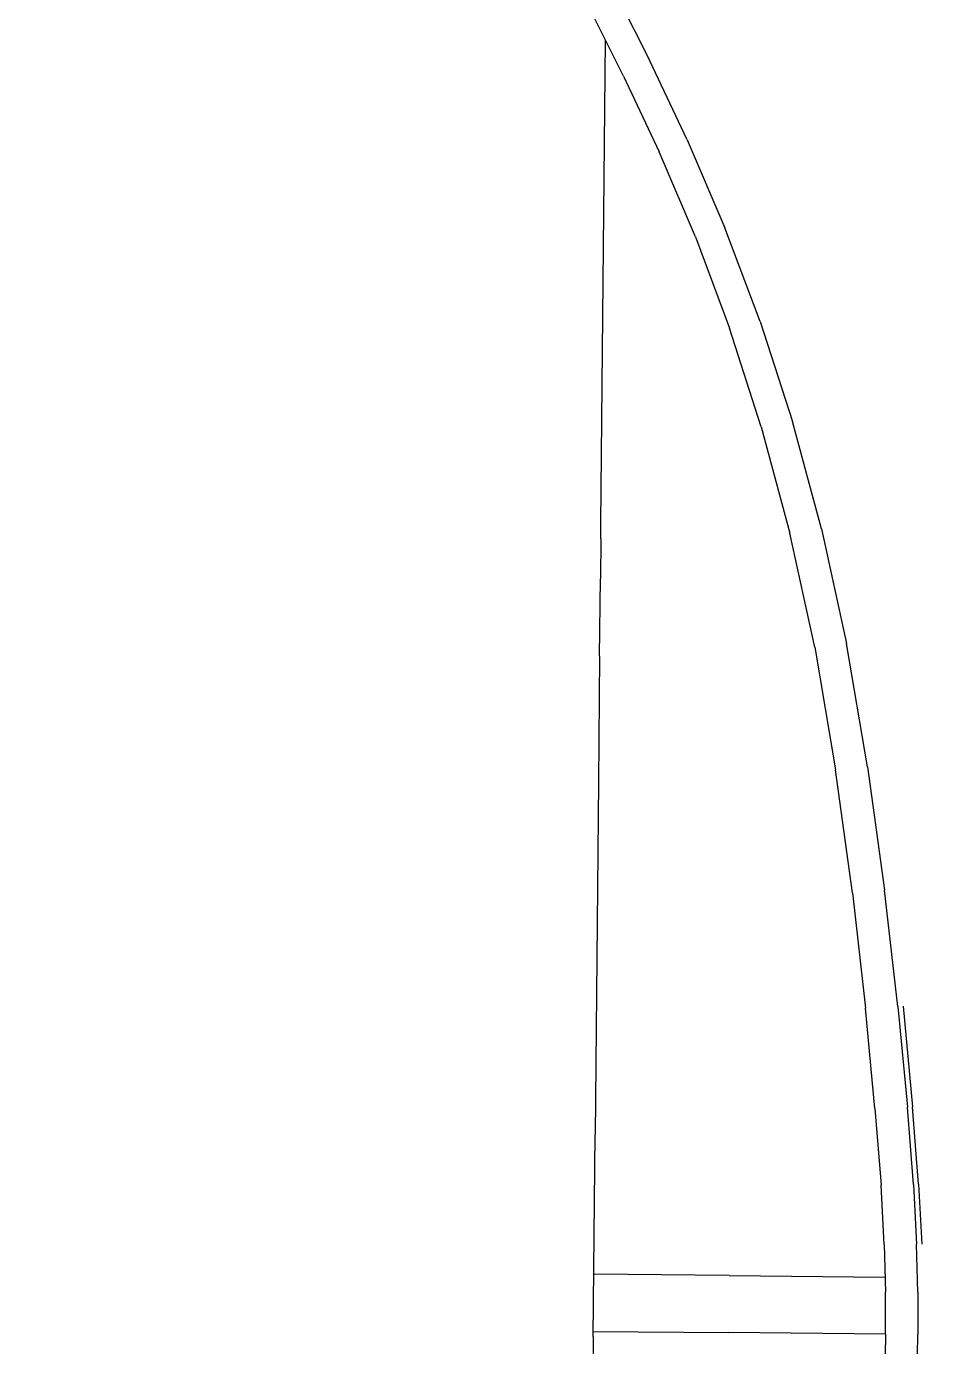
# Model space of a CAD drawing. Extents: x 526875 to 527530, y 3493038 to 3493574.
# Drawn here: x 527109.285 to 527110.395, y 3493324.211 to 3493325.817 of the extents above; entities that cross this region are included whole.
import ezdxf

# ---------------------------------------------------------------- set-up
doc = ezdxf.new("R2010")
doc.units = 0
doc.header["$LTSCALE"] = 2
doc.layers.get('0').update_dxf_attribs({"linetype": 'CONTINUOUS'})
doc.layers.add('L-WATER水景', color=5, linetype='CONTINUOUS')

# ---------------------------------------------------------------- blocks, each defined once
blk = doc.blocks.new('$matou$00000056')
at = {"color": 0, "linetype": 'Continuous'}
for p, q in [((-2533.5, -9.9, 0), (-2533.5, 109.8, 0)), ((-2796.3, 27.7, 0), (-2796.5, -15.1, 0)), ((-2770.3, -15.1, 0), (-2770, 27.3, 0)), ((-2533.5, -9.9, 0), (-2533.5, -214.8, 0)), ((-2796.3, -57.9, 0), (-2796.5, -15.1, 0)), ((-2770.3, -15.1, 0), (-2770, -57.5, 0)), ((-2770.3, -15.1, 0), (-2643.2, -15.1, 0)), ((-2533.5, -15.1, 0), (-2643.2, -15.1, 0)), ((-2796.3, -57.9, 0), (-2794.9, -106.5, 0)), ((-2768.7, -105.8, 0), (-2770, -57.5, 0)), ((-2643.1, -73, 0), (-2769.6, -73, 0)), ((-2643.1, -73, 0), (-2533.5, -73, 0)), ((-2796, -167.3, 0), (-2799.1, -106.7, 0)), ((-2791.8, -167.1, 0), (-2794.9, -106.5, 0)), ((-2768.7, -105.8, 0), (-2765.6, -165.9, 0)), ((-2796, -167.3, 0), (-2790.5, -245.6, 0)), ((-2791.8, -167.1, 0), (-2786.3, -245.4, 0)), ((-2760.1, -243.7, 0), (-2765.6, -165.9, 0)), ((-2533.5, -571.6, 0), (-2533.5, -214.8, 0)), ((-2782, -347.7, 0), (-2790.5, -245.6, 0)), ((-2777.8, -347.3, 0), (-2786.3, -245.4, 0)), ((-2760.1, -243.7, 0), (-2751.7, -345.2, 0)), ((-2777.8, -347.3, 0), (-2766.2, -464.9, 0)), ((-2740.2, -462.1, 0), (-2751.7, -345.2, 0)), ((-2751.5, -590, 0), (-2766.2, -464.9, 0)), ((-2740.2, -462.1, 0), (-2725.6, -586.7, 0)), ((-2533.5, -699.5, 0), (-2533.5, -571.6, 0)), ((-2707.7, -710.6, 0), (-2725.6, -586.7, 0)), ((-2751.5, -590, 0), (-2733.5, -714.7, 0)), ((-2533.5, -699.5, 0), (-2533.5, -777.7, 0)), ((-2712.2, -830.8, 0), (-2733.5, -714.7, 0)), ((-2707.7, -710.6, 0), (-2686.6, -826.1, 0)), ((-2533.5, -818.4, 0), (-2533.5, -777.7, 0)), ((-2533.5, -818.4, 0), (-2533.5, -833.9, 0)), ((-2712.2, -830.8, 0), (-2687.9, -939.1, 0)), ((-2662.7, -933.4, 0), (-2686.6, -826.1, 0)), ((-2533.5, -833.9, 0), (-2533.5, -1323.9, 0)), ((-2661, -1040.2, 0), (-2687.9, -939.1, 0)), ((-2662.7, -933.4, 0), (-2636.3, -1033, 0)), ((-2607.8, -1125.5, 0), (-2636.3, -1033, 0)), ((-2661, -1040.2, 0), (-2631.7, -1134.8, 0)), ((-2607.8, -1125.5, 0), (-2577.8, -1211.3, 0)), ((-2600.4, -1223.5, 0), (-2631.7, -1134.8, 0)), ((-2548.4, -1287.6, 0), (-2577.8, -1211.3, 0)), ((-2600.4, -1223.5, 0), (-2569.6, -1303.2, 0)), ((-2548.4, -1287.6, 0), (-2522.1, -1351.5, 0)), ((-2541.9, -1370.4, 0), (-2569.6, -1303.2, 0))]:
    blk.add_line(p, q, dxfattribs=at)

msp = doc.modelspace()

# ---------------------------------------------------------------- linework, layer by layer
at = {"layer": 'L-WATER水景', "lineweight": 5}
msp.add_circle((527117.3841, 3493306.0291), 19, dxfattribs=at)

# ---------------------------------------------------------------- block references
at = {"layer": 'L-WATER水景', "color": 8, "lineweight": 0, "xscale": 0.0015, "yscale": 0.0012, "zscale": 0.001291236534000011, "rotation": 179.4533750334647}
msp.add_blockref('$matou$00000056', (527106.174, 3493324.2478), dxfattribs=at)

doc.saveas('drawing.dxf')
